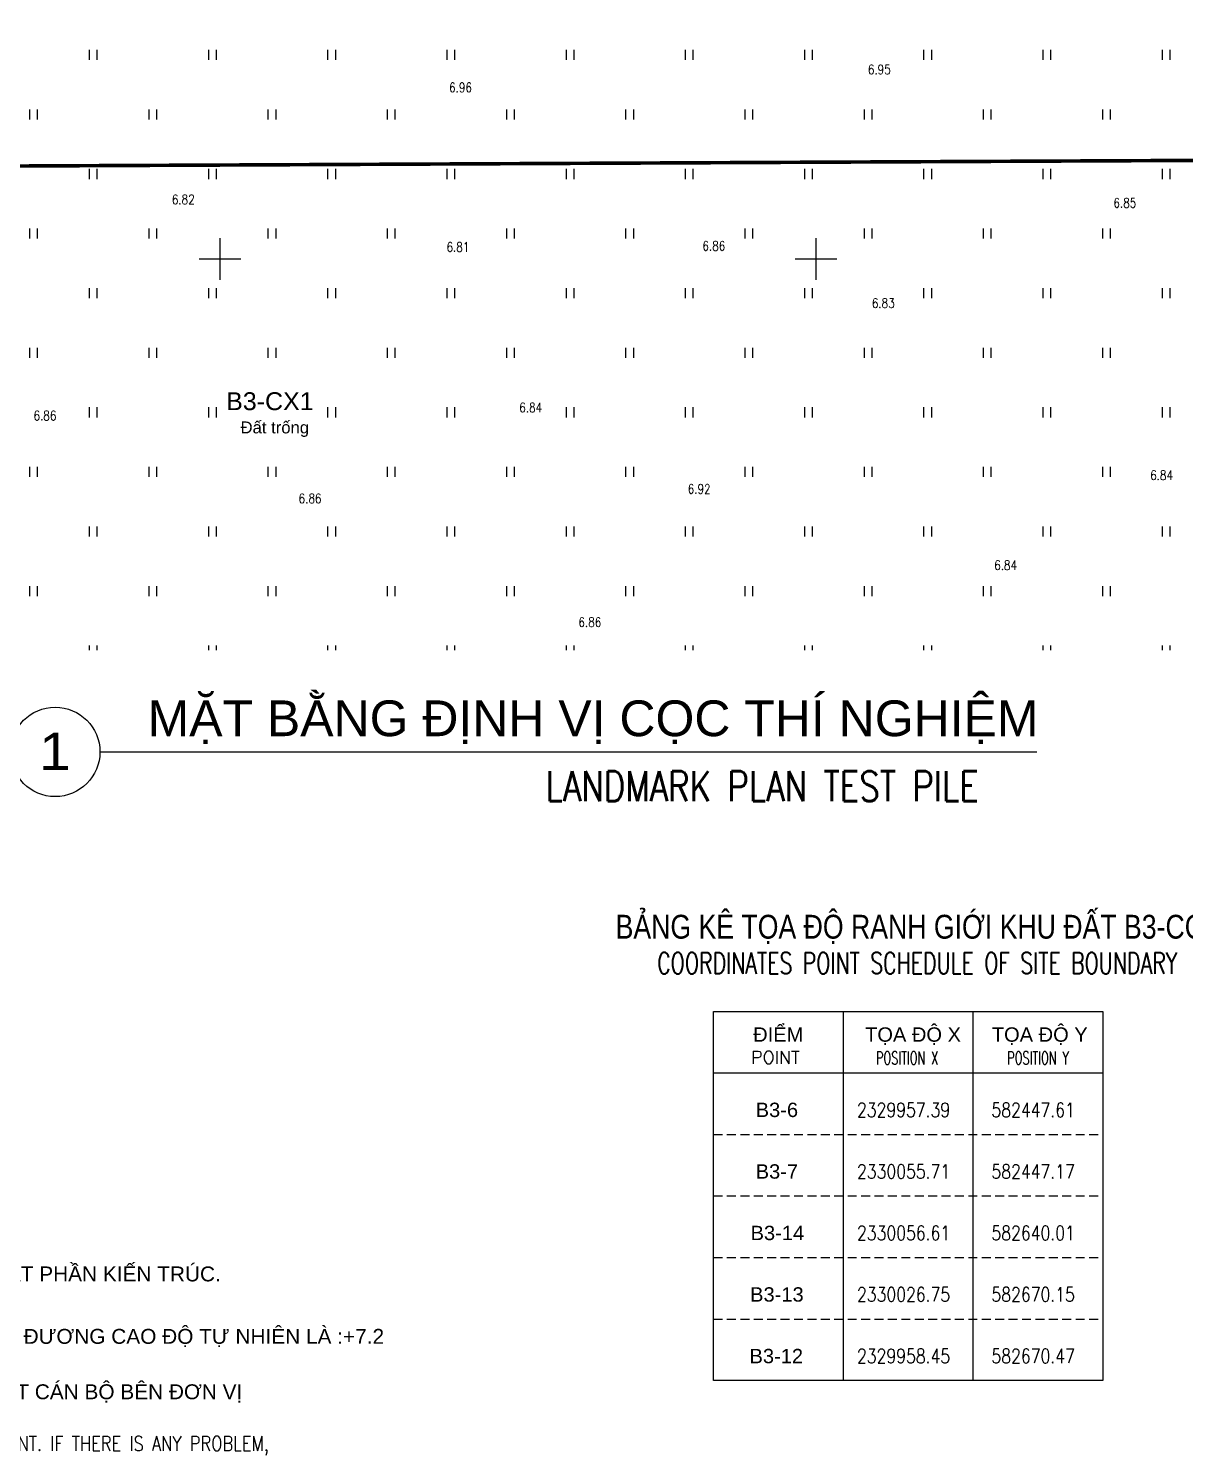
# Model space of a CAD drawing. Header units: millimetres. Extents: x 581430 to 583682, y 2329840 to 2330113.
# Drawn here: x 583005 to 583101.9, y 2329849.6 to 2329969.3 of the extents above; entities that cross this region are included whole.
import ezdxf
from ezdxf.enums import TextEntityAlignment as Align
from ezdxf.xclip import XClip

# ---------------------------------------------------------------- set-up
doc = ezdxf.new("R2010")
doc.units = ezdxf.units.MM
doc.header["$LTSCALE"] = 0.001
doc.header["$MEASUREMENT"] = 0
doc.header["$XCLIPFRAME"] = 0
doc.linetypes.add('CENTER2', pattern=[1.125, 0.75, -0.125, 0.125, -0.125])
doc.linetypes.add('HIDDEN', pattern=[0.375, 0.25, -0.125])
for name, color, linetype in [('03-TXT', 3, 'Continuous'), ('A-MARK', 7, 'Continuous'), ('Existing map', 250, 'Continuous'), ('IDEA_Text', 8, 'Continuous'), ('Red line', 1, 'Continuous'), ('Road', 8, 'Continuous'), ('TEXT VIET', 7, 'Continuous'), ('Text Vn', 7, 'Continuous')]:
    doc.layers.add(name, color=color, linetype=linetype)
for name, color, linetype, lineweight in [('EText', 167, 'Continuous', 5), ('Text E', 8, 'Continuous', 13), ('TEXT VN1', 7, 'Continuous', 13)]:
    doc.layers.add(name, color=color, linetype=linetype, lineweight=lineweight)
doc.styles.add('$0$ARIAL', font='arial.ttf')
doc.styles.add('Arial', font='arial.ttf')
doc.styles.add('arial-2', font='arial.ttf')
doc.styles.add('arial-3', font='romans.shx', dxfattribs={"width": 0.7})
doc.styles.add('CHU', font='', dxfattribs={"height": 1.5})
doc.styles.add('DC', font='romans.shx', dxfattribs={"width": 0.8, "height": 0.8})
doc.styles.add('style1', font='romans.shx')
doc.styles.get('CHU').set_extended_font_data('.VnArial')

# ---------------------------------------------------------------- blocks, each defined once
blk = doc.blocks.new('Existing map')
at = {"layer": 'Existing map'}
for p, q in [((-155.95, -119.9), (-155.95, -120.75)), ((-155.3, -119.9), (-155.3, -120.75)), ((-145.95, -119.9), (-145.95, -120.75)), ((-145.3, -119.9), (-145.3, -120.75)), ((-135.95, -119.9), (-135.95, -120.75)), ((-135.3, -119.9), (-135.3, -120.75)), ((-125.95, -119.9), (-125.95, -120.75)), ((-125.3, -119.9), (-125.3, -120.75)), ((-115.95, -119.9), (-115.95, -120.75)), ((-115.3, -119.9), (-115.3, -120.75)), ((-105.95, -119.9), (-105.95, -120.75)), ((-105.3, -119.9), (-105.3, -120.75)), ((-95.95, -119.9), (-95.95, -120.75)), ((-95.3, -119.9), (-95.3, -120.75)), ((-85.95, -119.9), (-85.95, -120.75)), ((-85.3, -119.9), (-85.3, -120.75)), ((-75.95, -119.9), (-75.95, -120.75)), ((-75.3, -119.9), (-75.3, -120.75)), ((-65.95, -119.9), (-65.95, -120.75)), ((-65.3, -119.9), (-65.3, -120.75)), ((-160.95, -124.9), (-160.95, -125.75)), ((-160.3, -124.9), (-160.3, -125.75)), ((-150.95, -124.9), (-150.95, -125.75)), ((-150.3, -124.9), (-150.3, -125.75)), ((-140.95, -124.9), (-140.95, -125.75)), ((-140.3, -124.9), (-140.3, -125.75)), ((-130.95, -124.9), (-130.95, -125.75)), ((-130.3, -124.9), (-130.3, -125.75)), ((-120.95, -124.9), (-120.95, -125.75)), ((-120.3, -124.9), (-120.3, -125.75)), ((-110.95, -124.9), (-110.95, -125.75)), ((-110.3, -124.9), (-110.3, -125.75)), ((-100.95, -124.9), (-100.95, -125.75)), ((-100.3, -124.9), (-100.3, -125.75)), ((-90.95, -124.9), (-90.95, -125.75)), ((-90.3, -124.9), (-90.3, -125.75)), ((-80.95, -124.9), (-80.95, -125.75)), ((-80.3, -124.9), (-80.3, -125.75)), ((-70.95, -124.9), (-70.95, -125.75)), ((-70.3, -124.9), (-70.3, -125.75)), ((-155.95, -129.9), (-155.95, -130.75)), ((-155.3, -129.9), (-155.3, -130.75)), ((-145.95, -129.9), (-145.95, -130.75)), ((-145.3, -129.9), (-145.3, -130.75)), ((-135.95, -129.9), (-135.95, -130.75)), ((-135.3, -129.9), (-135.3, -130.75)), ((-125.95, -129.9), (-125.95, -130.75)), ((-125.3, -129.9), (-125.3, -130.75)), ((-115.95, -129.9), (-115.95, -130.75)), ((-115.3, -129.9), (-115.3, -130.75)), ((-105.95, -129.9), (-105.95, -130.75)), ((-105.3, -129.9), (-105.3, -130.75)), ((-95.95, -129.9), (-95.95, -130.75)), ((-95.3, -129.9), (-95.3, -130.75)), ((-85.95, -129.9), (-85.95, -130.75)), ((-85.3, -129.9), (-85.3, -130.75)), ((-75.95, -129.9), (-75.95, -130.75)), ((-75.3, -129.9), (-75.3, -130.75)), ((-65.95, -129.9), (-65.95, -130.75)), ((-65.3, -129.9), (-65.3, -130.75)), ((-160.95, -134.9), (-160.95, -135.75)), ((-160.3, -134.9), (-160.3, -135.75)), ((-150.95, -134.9), (-150.95, -135.75)), ((-150.3, -134.9), (-150.3, -135.75)), ((-140.95, -134.9), (-140.95, -135.75)), ((-140.3, -134.9), (-140.3, -135.75)), ((-130.95, -134.9), (-130.95, -135.75)), ((-130.3, -134.9), (-130.3, -135.75)), ((-120.95, -134.9), (-120.95, -135.75)), ((-120.3, -134.9), (-120.3, -135.75)), ((-110.95, -134.9), (-110.95, -135.75)), ((-110.3, -134.9), (-110.3, -135.75)), ((-100.95, -134.9), (-100.95, -135.75)), ((-100.3, -134.9), (-100.3, -135.75)), ((-90.95, -134.9), (-90.95, -135.75)), ((-90.3, -134.9), (-90.3, -135.75)), ((-80.95, -134.9), (-80.95, -135.75)), ((-80.3, -134.9), (-80.3, -135.75)), ((-70.95, -134.9), (-70.95, -135.75)), ((-70.3, -134.9), (-70.3, -135.75)), ((-144.97, -139.2), (-144.97, -135.7)), ((-94.97, -139.2), (-94.97, -135.7)), ((-146.72, -137.45), (-143.22, -137.45)), ((-96.72, -137.45), (-93.22, -137.45)), ((-155.95, -139.9), (-155.95, -140.75)), ((-155.3, -139.9), (-155.3, -140.75)), ((-145.95, -139.9), (-145.95, -140.75)), ((-145.3, -139.9), (-145.3, -140.75)), ((-135.95, -139.9), (-135.95, -140.75)), ((-135.3, -139.9), (-135.3, -140.75)), ((-125.95, -139.9), (-125.95, -140.75)), ((-125.3, -139.9), (-125.3, -140.75)), ((-115.95, -139.9), (-115.95, -140.75)), ((-115.3, -139.9), (-115.3, -140.75)), ((-105.95, -139.9), (-105.95, -140.75)), ((-105.3, -139.9), (-105.3, -140.75)), ((-95.95, -139.9), (-95.95, -140.75)), ((-95.3, -139.9), (-95.3, -140.75)), ((-85.95, -139.9), (-85.95, -140.75)), ((-85.3, -139.9), (-85.3, -140.75)), ((-75.95, -139.9), (-75.95, -140.75)), ((-75.3, -139.9), (-75.3, -140.75)), ((-65.95, -139.9), (-65.95, -140.75)), ((-65.3, -139.9), (-65.3, -140.75)), ((-160.95, -144.9), (-160.95, -145.75)), ((-160.3, -144.9), (-160.3, -145.75)), ((-150.95, -144.9), (-150.95, -145.75)), ((-150.3, -144.9), (-150.3, -145.75)), ((-140.95, -144.9), (-140.95, -145.75)), ((-140.3, -144.9), (-140.3, -145.75)), ((-130.95, -144.9), (-130.95, -145.75)), ((-130.3, -144.9), (-130.3, -145.75)), ((-120.95, -144.9), (-120.95, -145.75)), ((-120.3, -144.9), (-120.3, -145.75)), ((-110.95, -144.9), (-110.95, -145.75)), ((-110.3, -144.9), (-110.3, -145.75)), ((-100.95, -144.9), (-100.95, -145.75)), ((-100.3, -144.9), (-100.3, -145.75)), ((-90.95, -144.9), (-90.95, -145.75)), ((-90.3, -144.9), (-90.3, -145.75)), ((-80.95, -144.9), (-80.95, -145.75)), ((-80.3, -144.9), (-80.3, -145.75)), ((-70.95, -144.9), (-70.95, -145.75)), ((-70.3, -144.9), (-70.3, -145.75)), ((-155.95, -149.9), (-155.95, -150.75)), ((-155.3, -149.9), (-155.3, -150.75)), ((-145.95, -149.9), (-145.95, -150.75)), ((-145.3, -149.9), (-145.3, -150.75)), ((-135.95, -149.9), (-135.95, -150.75)), ((-135.3, -149.9), (-135.3, -150.75)), ((-125.95, -149.9), (-125.95, -150.75)), ((-125.3, -149.9), (-125.3, -150.75)), ((-115.95, -149.9), (-115.95, -150.75)), ((-115.3, -149.9), (-115.3, -150.75)), ((-105.95, -149.9), (-105.95, -150.75)), ((-105.3, -149.9), (-105.3, -150.75)), ((-95.95, -149.9), (-95.95, -150.75)), ((-95.3, -149.9), (-95.3, -150.75)), ((-85.95, -149.9), (-85.95, -150.75)), ((-85.3, -149.9), (-85.3, -150.75)), ((-75.95, -149.9), (-75.95, -150.75)), ((-75.3, -149.9), (-75.3, -150.75)), ((-65.95, -149.9), (-65.95, -150.75)), ((-65.3, -149.9), (-65.3, -150.75)), ((-160.95, -154.9), (-160.95, -155.75)), ((-160.3, -154.9), (-160.3, -155.75)), ((-150.95, -154.9), (-150.95, -155.75)), ((-150.3, -154.9), (-150.3, -155.75)), ((-140.95, -154.9), (-140.95, -155.75)), ((-140.3, -154.9), (-140.3, -155.75)), ((-130.95, -154.9), (-130.95, -155.75)), ((-130.3, -154.9), (-130.3, -155.75)), ((-120.95, -154.9), (-120.95, -155.75)), ((-120.3, -154.9), (-120.3, -155.75)), ((-110.95, -154.9), (-110.95, -155.75)), ((-110.3, -154.9), (-110.3, -155.75)), ((-100.95, -154.9), (-100.95, -155.75)), ((-100.3, -154.9), (-100.3, -155.75)), ((-90.95, -154.9), (-90.95, -155.75)), ((-90.3, -154.9), (-90.3, -155.75)), ((-80.95, -154.9), (-80.95, -155.75)), ((-80.3, -154.9), (-80.3, -155.75)), ((-70.95, -154.9), (-70.95, -155.75)), ((-70.3, -154.9), (-70.3, -155.75)), ((-155.95, -159.9), (-155.95, -160.75)), ((-155.3, -159.9), (-155.3, -160.75)), ((-145.95, -159.9), (-145.95, -160.75)), ((-145.3, -159.9), (-145.3, -160.75)), ((-135.95, -159.9), (-135.95, -160.75)), ((-135.3, -159.9), (-135.3, -160.75)), ((-125.95, -159.9), (-125.95, -160.75)), ((-125.3, -159.9), (-125.3, -160.75)), ((-115.95, -159.9), (-115.95, -160.75)), ((-115.3, -159.9), (-115.3, -160.75)), ((-105.95, -159.9), (-105.95, -160.75)), ((-105.3, -159.9), (-105.3, -160.75)), ((-95.95, -159.9), (-95.95, -160.75)), ((-95.3, -159.9), (-95.3, -160.75)), ((-85.95, -159.9), (-85.95, -160.75)), ((-85.3, -159.9), (-85.3, -160.75)), ((-75.95, -159.9), (-75.95, -160.75)), ((-75.3, -159.9), (-75.3, -160.75)), ((-65.95, -159.9), (-65.95, -160.75)), ((-65.3, -159.9), (-65.3, -160.75)), ((-160.95, -164.9), (-160.95, -165.75)), ((-160.3, -164.9), (-160.3, -165.75)), ((-150.95, -164.9), (-150.95, -165.75)), ((-150.3, -164.9), (-150.3, -165.75)), ((-140.95, -164.9), (-140.95, -165.75)), ((-140.3, -164.9), (-140.3, -165.75)), ((-130.95, -164.9), (-130.95, -165.75)), ((-130.3, -164.9), (-130.3, -165.75)), ((-120.95, -164.9), (-120.95, -165.75)), ((-120.3, -164.9), (-120.3, -165.75)), ((-110.95, -164.9), (-110.95, -165.75)), ((-110.3, -164.9), (-110.3, -165.75)), ((-100.95, -164.9), (-100.95, -165.75)), ((-100.3, -164.9), (-100.3, -165.75)), ((-90.95, -164.9), (-90.95, -165.75)), ((-90.3, -164.9), (-90.3, -165.75)), ((-80.95, -164.9), (-80.95, -165.75)), ((-80.3, -164.9), (-80.3, -165.75)), ((-70.95, -164.9), (-70.95, -165.75)), ((-70.3, -164.9), (-70.3, -165.75)), ((-155.95, -169.9), (-155.95, -170.75)), ((-155.3, -169.9), (-155.3, -170.75)), ((-145.95, -169.9), (-145.95, -170.75)), ((-145.3, -169.9), (-145.3, -170.75)), ((-135.95, -169.9), (-135.95, -170.75)), ((-135.3, -169.9), (-135.3, -170.75)), ((-125.95, -169.9), (-125.95, -170.75)), ((-125.3, -169.9), (-125.3, -170.75)), ((-115.95, -169.9), (-115.95, -170.75)), ((-115.3, -169.9), (-115.3, -170.75)), ((-105.95, -169.9), (-105.95, -170.75)), ((-105.3, -169.9), (-105.3, -170.75)), ((-95.95, -169.9), (-95.95, -170.75)), ((-95.3, -169.9), (-95.3, -170.75)), ((-85.95, -169.9), (-85.95, -170.75)), ((-85.3, -169.9), (-85.3, -170.75)), ((-75.95, -169.9), (-75.95, -170.75)), ((-75.3, -169.9), (-75.3, -170.75)), ((-65.95, -169.9), (-65.95, -170.75)), ((-65.3, -169.9), (-65.3, -170.75))]:
    blk.add_line(p, q, dxfattribs=at)
at = {"layer": 'Existing map', "style": 'DC', "width": 0.8}
for s, p in [('6.95', (-90.63, -121.95)), ('6.96', (-125.76, -123.46)), ('6.82', (-149.02, -132.86)), ('6.85', (-70.03, -133.15)), ('6.81', (-125.98, -136.85)), ('6.86', (-104.51, -136.76)), ('6.83', (-90.3, -141.56)), ('6.84', (-119.87, -150.32)), ('6.86', (-160.62, -151)), ('6.84', (-66.95, -156)), ('6.92', (-105.74, -157.15)), ('6.86', (-138.38, -157.95)), ('6.84', (-80.03, -163.55)), ('6.86', (-114.91, -168.33))]:
    blk.add_text(s, height=0.8, dxfattribs=at).set_placement(p)
at = {"layer": 'Existing map', "style": 'CHU'}
for s, height, p in [('B3-CX1', 1.5, (-144.46, -150.14)), ('§Êt trèng', 1, (-143.25, -152.09))]:
    blk.add_text(s, height=height, dxfattribs=at).set_placement(p)

msp = doc.modelspace()

# ---------------------------------------------------------------- linework, layer by layer
at = {"layer": 'A-MARK'}
msp.add_line((583010.97, 2329908.63), (583089.56, 2329908.63), dxfattribs=at)
msp.add_circle((583007.22, 2329908.63), 3.75, dxfattribs=at)
at = {"layer": 'Red line', "linetype": 'CENTER2', "ltscale": 5000, "const_width": 0.3}
msp.add_lwpolyline([(583141.21, 2330026.75), (583111.07, 2330056.61), (582918.23, 2330055.71), (582918.67, 2329957.39), (583141.53, 2329958.45)], close=True, dxfattribs=at)
at = {"layer": 'Road', "color": 7, "linetype": 'Continuous', "ltscale": 3000}
for p, q in [((583073.33, 2329886.86), (583073.33, 2329855.88)), ((583084.22, 2329855.88), (583084.22, 2329886.86)), ((583095.1, 2329886.86), (583095.1, 2329855.88)), ((583062.45, 2329881.7), (583095.1, 2329881.7))]:
    msp.add_line(p, q, dxfattribs=at)
at = {"layer": 'Road', "color": 250, "linetype": 'HIDDEN', "ltscale": 3000}
for p, q in [((583062.45, 2329876.53), (583095.1, 2329876.53)), ((583062.45, 2329871.37), (583095.1, 2329871.37)), ((583062.45, 2329866.21), (583095.1, 2329866.21)), ((583062.45, 2329861.04), (583095.1, 2329861.04))]:
    msp.add_line(p, q, dxfattribs=at)
at = {"layer": 'Road', "color": 7, "linetype": 'Continuous', "ltscale": 3000}
msp.add_lwpolyline([(583095.1, 2329886.86), (583095.1, 2329855.88), (583062.45, 2329855.88), (583062.45, 2329886.86)], close=True, dxfattribs=at)

# ---------------------------------------------------------------- block references
ref = msp.add_blockref('Existing map', (583166.02, 2330087.45))
XClip(ref).set_block_clipping_path([(-309.5753765585, -170.2706607217), (49.0361552699, 25.2812677324)])

# ---------------------------------------------------------------- texts
at = {"layer": '03-TXT', "color": 2, "style": 'arial-2', "width": 1.1}
msp.add_text('1', height=3.13, dxfattribs=at).set_placement((583005.86, 2329907.12))
at = {"layer": 'EText', "style": 'style1', "width": 0.8}
msp.add_text('LANDMARK PLAN TEST PILE', height=2.5, dxfattribs=at).set_placement((583048.36, 2329904.5))
at = {"layer": 'IDEA_Text', "style": 'arial-3', "width": 0.7}
msp.add_text('COORDINATES POINT SCHEDULE OF SITE BOUNDARY', height=1.8, dxfattribs=at).set_placement((583079.53, 2329890.01), align=Align.CENTER)
at = {"layer": 'IDEA_Text', "style": 'arial-3', "width": 0.8}
msp.add_text("DURING ALLOCATION OF PROJECT AXIS, IT'S NECESSARY FOR THE STAFF FROM CONSUTANT COMPANY TO PRESENT. IF THERE IS ANY PROBLEM, ", height=1.25, dxfattribs=at).set_placement((582928.63, 2329849.97))
at = {"layer": 'Text E', "style": 'arial-3'}
msp.add_text('POINT', height=1.071, dxfattribs=at).set_placement((583065.6, 2329882.46))
for s, height, width, p in [('POSITION X', 1.071, 0.65, (583076.07, 2329882.41)), ('POSITION Y', 1.071, 0.65, (583087.08, 2329882.41)), ('2329957.39', 1.2, 0.8, (583074.48, 2329877.99)), ('582447.61', 1.2, 0.8, (583085.76, 2329877.99)), ('2330055.71', 1.2, 0.8, (583074.48, 2329872.82)), ('582447.17', 1.2, 0.8, (583085.76, 2329872.82)), ('2330056.61', 1.2, 0.8, (583074.48, 2329867.66)), ('582640.01', 1.2, 0.8, (583085.76, 2329867.66)), ('2330026.75', 1.2, 0.8, (583074.48, 2329862.5)), ('582670.15', 1.2, 0.8, (583085.76, 2329862.5)), ('2329958.45', 1.2, 0.8, (583074.48, 2329857.33)), ('582670.47', 1.2, 0.8, (583085.76, 2329857.33))]:
    msp.add_text(s, height=height, dxfattribs=dict(at, width=width)).set_placement(p)
at = {"layer": 'TEXT VIET', "style": 'Arial', "width": 0.8}
msp.add_text('BẢNG KÊ TỌA ĐỘ RANH GIỚI KHU ĐẤT B3-CC1', height=2, dxfattribs=at).set_placement((583079.53, 2329892.96), align=Align.CENTER)
at = {"layer": 'TEXT VIET', "style": 'Arial'}
for s, p in [('+  CÁC TRỤC CÒN LẠI CỦA CÔNG TRÌNH ĐƯỢC ĐỊNH VỊ THEO BẢN VẼ THIẾT KẾ KỸ THUẬT PHẦN KIẾN TRÚC.', (582928.63, 2329864.2)), ('+  CỐT CAO ĐỘ %%P0.000 CỦA CÔNG TRÌNH(CỐT SÀN SÂN VƯỜN) ĐƯỢC XÁC ĐỊNH TƯƠNG ĐƯƠNG CAO ĐỘ TỰ NHIÊN LÀ :+7.2', (582928.63, 2329858.96)), ('+ TRONG QUÁ TRÌNH THI CÔNG ĐỊNH VỊ CÁC TRỤC CÔNG TRÌNH CẦN THIẾT PHẢI CÓ MẶT CÁN BỘ BÊN ĐƠN VỊ   ', (582928.63, 2329854.31))]:
    msp.add_text(s, height=1.25, dxfattribs=at).set_placement(p)
at = {"layer": 'Text Vn', "style": '$0$ARIAL'}
for s, p in [('ĐIỂM', (583065.77, 2329884.31)), ('TỌA ĐỘ X', (583075.16, 2329884.31)), ('TỌA ĐỘ Y', (583085.79, 2329884.31))]:
    msp.add_text(s, height=1.205, dxfattribs=at).set_placement(p)
for s, p in [('B3-6', (583067.76, 2329877.99)), ('B3-7', (583067.76, 2329872.82)), ('B3-14', (583067.8, 2329867.66)), ('B3-13', (583067.76, 2329862.5)), ('B3-12', (583067.71, 2329857.33))]:
    msp.add_text(s, height=1.205, dxfattribs=at).set_placement(p, align=Align.CENTER)
at = {"layer": 'TEXT VN1', "style": 'Arial'}
msp.add_text('MẶT BẰNG ĐỊNH VỊ CỌC THÍ NGHIỆM', height=3, dxfattribs=at).set_placement((583014.97, 2329909.95))

doc.saveas('drawing.dxf')
